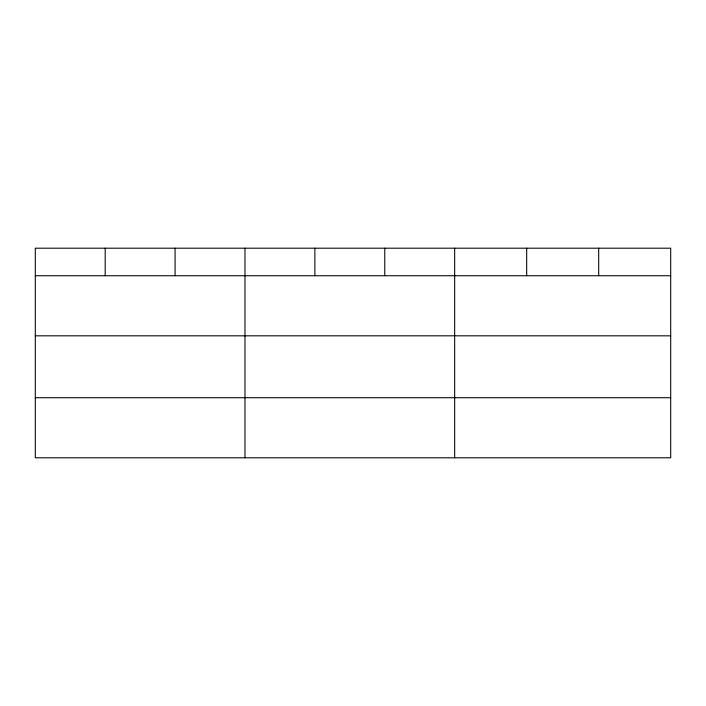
<?xml version="1.0" encoding="UTF-8"?>
<svg xmlns="http://www.w3.org/2000/svg" width="706" height="706" viewBox="0 0 706 706"><rect width="100%" height="100%" fill="white"/><g stroke="black" fill="none" stroke-linecap="round" stroke-linejoin="round"><path stroke-width="1.06" d="M670.7 335.818L670.7 248.203L35.3 248.203L35.3 457.797L670.7 457.797L670.7 335.818L35.3 335.818M35.3 275.737L670.7 275.737M35.3 397.716L670.7 397.716M598.688 248.203L598.688 275.737M526.676 248.203L526.676 275.737M454.664 248.203L454.664 457.797M384.77 248.203L384.77 275.737M314.876 248.203L314.876 275.737M244.982 248.203L244.982 457.797M175.088 248.203L175.088 275.737M105.194 248.203L105.194 275.737"/></g></svg>
